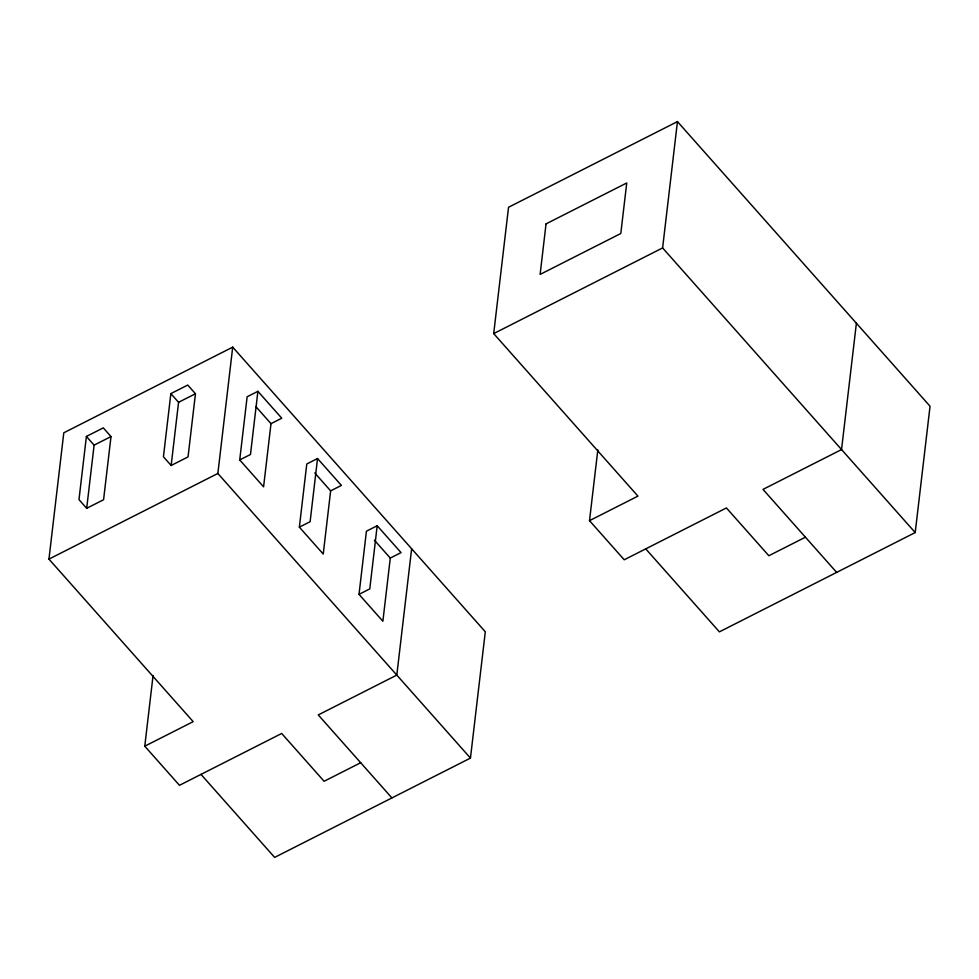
<?xml version="1.0" encoding="UTF-8"?>
<svg xmlns="http://www.w3.org/2000/svg" width="979" height="979" viewBox="0 0 979 979"><rect width="100%" height="100%" fill="white"/><g stroke="black" fill="none" stroke-linecap="round" stroke-linejoin="round"><path stroke-width="1.47" d="M360.688 762.727L324.11 781.279L281.683 733.467L179.475 785.305L144.77 746.194L193.181 721.645L48.95 559.119L63.794 432.791L232.708 347.141L485.303 631.773L470.458 758.089L274.646 857.396L200.989 774.389M86.397 436.45L78.981 499.608L86.69 508.297L103.578 499.731L111.006 436.573L103.284 427.884L86.397 436.45L94.106 445.139L86.69 508.297M170.86 393.619L163.432 456.777L171.154 465.478L188.041 456.912L195.457 393.742L187.748 385.053L170.86 393.619L178.57 402.308L171.154 465.478M144.77 746.194L153.067 675.51M470.458 758.089L217.864 473.469L232.708 347.141M239.72 459.934L247.136 396.776L257.893 391.319L281.756 418.204L270.999 423.662L263.584 486.82L239.72 459.934L250.477 454.489L257.893 391.319M299.366 527.155L306.782 463.985L317.539 458.527L341.402 485.413L330.645 490.871L323.229 554.028L299.366 527.155L310.123 521.697L317.539 458.527M359.012 594.363L366.427 531.193L377.196 525.735L401.047 552.621L390.291 558.079L382.875 621.249L359.012 594.363L369.768 588.905L377.196 525.735M411.645 548.766L396.801 675.094L318.261 714.927L391.918 797.922M805.436 537.19L768.845 555.742L726.43 507.942L624.223 559.78L589.505 520.669L637.929 496.12L493.697 333.594L508.542 207.267L677.456 121.604L930.05 406.236L915.206 532.564L719.394 631.859L645.736 548.864M589.505 520.669L597.814 449.985M915.206 532.564L662.612 247.932L677.456 121.604M856.392 323.241L841.548 449.569L763.008 489.39L836.666 572.397M94.106 445.139L111.006 436.573M178.57 402.308L195.457 393.742M48.95 559.119L217.864 473.469M493.697 333.594L662.612 247.932M256.082 406.86L270.999 423.662M314.736 472.943L330.645 490.871M374.382 540.163L390.291 558.079M546.049 223.885L540.114 274.414L620.796 233.504L626.744 182.963L546.049 223.885"/></g></svg>
